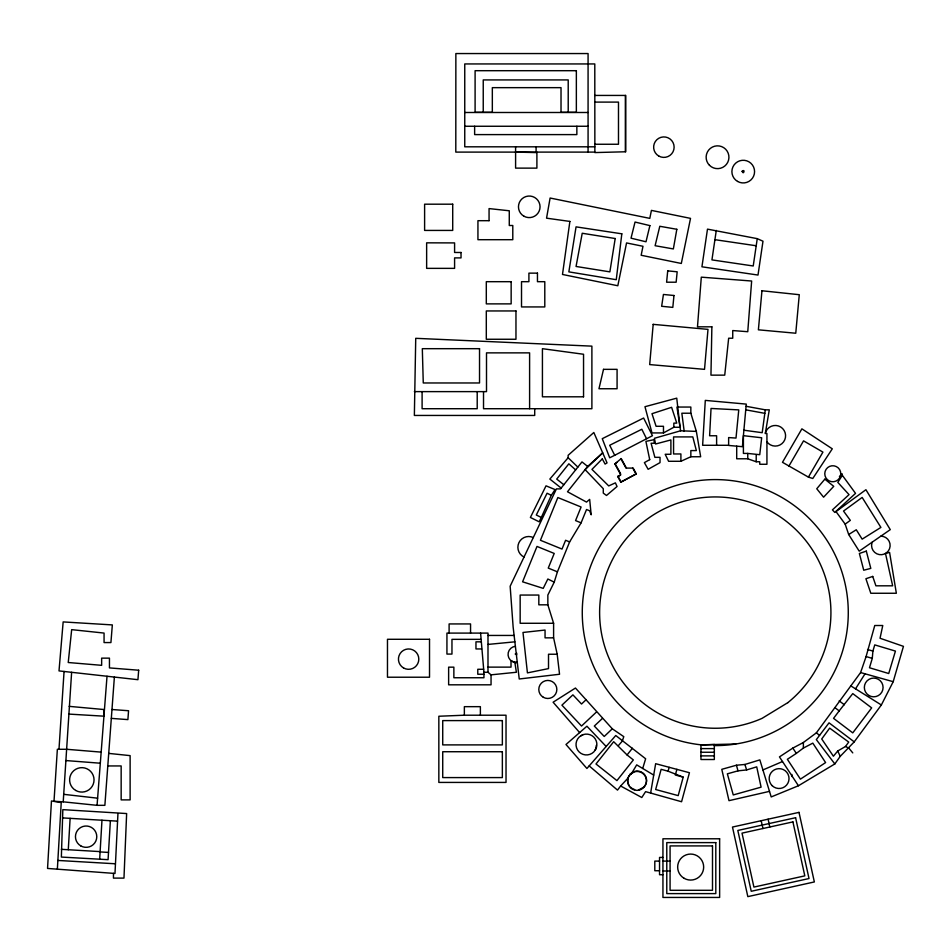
<?xml version="1.0" encoding="UTF-8"?>
<svg xmlns="http://www.w3.org/2000/svg" width="951" height="951" viewBox="0 0 951 951"><rect width="100%" height="100%" fill="white"/><g stroke="black" fill="none" stroke-linecap="round" stroke-linejoin="round"><path stroke-width="1.43" d="M534.712 408.716L534.712 415.444L414.363 415.444L415.73 338.318L591.891 346.14L591.891 408.716L483.524 408.716L483.524 391.622M110.375 820.713L108.081 859.668L61.363 857.065L62.837 809.634L126.638 813.557L123.975 878.106L113.454 878.106L113.454 873.351M58.986 749.281L64.062 671.465M57.369 869.012L61.233 802.608L51.461 800.956L47.55 868.441L114.988 873.47L117.948 813.557M71.622 672.309L63.218 801.836L97.061 805.331L104.872 805.331L114.382 677.076M68.282 849.742L70.124 818.347M99.677 859.181L101.971 820.226M628.587 776.789L629.182 775.588M97.061 805.331L107.023 676.256M872.281 658.389L872.899 651.09L874.754 644.897L895.438 651.09L888.721 673.522L869.476 667.757L872.281 658.389L866.099 656.547L874.754 625.508L882.766 625.508L880.044 638.252L903.45 646.347L893.203 681.689L881.351 704.976L854.224 741.863L840.256 756.318L834.823 763.938L798.436 785.752L771.202 796.938L759.849 759.885L744.918 764.461L736.431 765.222L721.785 769.323L728.989 800.671L769.49 791.363M736.704 446.162L736.704 458.786L747.759 458.786L756.211 461.758L759.742 461.758L759.742 464.266L766.934 464.266L766.934 433.525L765.305 433.525L769.288 409.833L765.305 409.833L762.191 432.693L743.908 430.209M716.281 230.427L711.942 259.896L753.228 265.983L757.258 238.653L707.485 229.132L701.933 266.803L758.006 275.053L762.987 241.209L757.258 238.653M650.627 793.051L655.655 763.689L689.439 772.723L681.57 801.741L645.598 791.648L641.794 797.509L620.634 786.002L617.508 790.103L589.18 765.912M668.077 771.202L661.135 769.323L655.655 789.52L678.194 795.618L683.198 777.145L668.077 771.202L669.124 767.338M676.886 769.323L675.341 775.017L683.198 777.145M642.71 768.479L645.634 758.767L615.761 735.515L586.922 768.479L565.988 744.502L586.922 726.219L606.167 746.476M587.659 466.418L581.976 461.901L560.508 488.885L556.43 488.885L510.152 586.22L513.136 627.089L519.234 678.99L559.545 674.259L557.191 654.24L553.601 637.848L553.601 623.274L547.847 604.824L547.847 595.053L554.219 582.155L557.429 571.824L569.625 541.915L581.097 522.848L586.529 509.522L589.668 510.794L591.177 514.812L589.668 499.37L586.529 502.092L567.497 491.762L587.659 466.418L602.696 452.854L593.828 432.503L568.139 455.291L568.139 457.74L549.844 479.066L561.161 488.065M798.436 785.752L779.451 756.889L792.837 748.08L803.369 742.505L816.338 732.876L860.596 672.571L866.099 656.547M765.365 433.169L766.054 431.172A10.318 10.318 0 0 1 780.676 426.987A10.318 10.318 0 0 1 783.565 441.918A10.318 10.318 0 0 1 768.444 443.499L766.934 441.763M595.053 750.291L595.908 748.223A10.77 10.77 0 0 0 596.265 745.441M628.98 775.85L627.862 778.453A9.486 9.486 0 0 0 637.015 790.388C643.031 790.507 647.845 784.23 646.181 778.453A9.486 9.486 0 0 0 634.567 771.748L630.323 774.209M872.281 542.106L871.889 543.045A9.284 9.284 0 0 0 879.247 554.588A9.284 9.284 0 0 0 890.1 546.254A9.284 9.284 0 0 0 880.852 536.162M541.297 517.463L551.33 495.328L555.051 489.587L546.029 485.83L530.396 517.463L539.158 521.802L541.297 517.463L536.305 515.002L547.075 493.224L551.33 495.328M628.48 776.967L628.98 775.957M788.938 466.049L803.547 440.86L822.924 452.105L808.409 477.117L782.483 462.305L801.895 428.842L832.291 448.824L812.796 478.484L808.409 477.117M630.204 774.245L629.883 774.78L632.403 772.414A9.344 9.344 0 0 1 643.708 787.155L638.299 790.222L639.512 789.58M855.531 688.833L865.03 673.807M845.475 746.511L848.72 742.077L829.664 728.133L821.723 738.975L833.409 756.223L837.724 750.993L845.475 746.511L848.791 748.08L852.774 752.895M839.186 710.884L833.552 718.35L852.762 732.876L871.663 707.889L852.762 693.6L839.186 710.884L835.24 707.889M628.813 776.171L631.381 773.211M627.078 754.951L613.68 741.709L595.992 763.986L616.937 780.605L633.354 759.932L627.078 754.951L632.391 748.259M618.269 745.727L622.251 741.186L623.785 736.656L612.301 728.799L575.45 688.037L553.102 702.218L579.635 732.591M620.634 786.002L628.029 778.049M612.301 728.799L604.23 736.466L594.316 726.041L602.435 718.421M839.412 476.594L842.277 473.883M586.268 699.567L581.525 704.025L572.906 694.848L561.922 705.155L581.525 726.041L596.443 712.037M620.801 458.572L626.02 468.094L633.152 468.094L636.326 473.871L620.801 482.157L617.698 476.499L620.801 474.799L614.857 463.969L621.205 458.572L626.424 468.094M614.857 463.969L617.247 462.174M516.88 654.704L515.216 654.015L516.88 653.325M796.332 753.394L803.369 748.08L812.808 743.135L825.599 762.583L800.421 779.142L787.369 759.29L796.332 753.394L792.837 748.08M845.166 524.132L850.325 520.363L843.513 511.056L862.153 497.432L880.899 527.413L862.153 539.146L856.28 529.766L848.684 534.521L859.205 551.164L890.279 529.636L865.921 489.717L836 511.579L845.166 524.132L848.684 534.521M663.477 432.931L673.831 427.261L680.048 427.261L676.755 398.16L644.968 406.707L651.982 432.931L663.477 432.931L663.477 426.286L656.083 426.286L651.982 413.697L671.608 407.313L676.755 423.124L673.831 423.124L673.831 427.261M617.698 476.499L620.171 475.369M620.801 482.157L636.326 473.871M614.703 455.291L652.445 435.713L643.625 418.036L602.268 438.673L609.698 457.788L614.703 455.291L609.698 445.27L641.818 429.258L646.514 438.673M630.014 774.554L631.844 773.044L636.695 764.866L653.706 775.077M680.595 430.791L654.407 438.292L655.572 443.998L670.895 439.944L670.895 454.269L665.189 454.269L668.612 461.283L680.904 461.283L690.842 456.753L700.661 456.753L696.358 431.397L690.842 413.221L690.842 407.052L676.934 407.052L680.595 430.791L696.358 431.397M762.928 769.941L782.507 761.537M580.823 735.824L582.713 735.04M746.606 769.941L756.723 766.851L761.097 787.155L733.257 794.941L727.349 773.829L738 770.845L746.606 769.941L744.918 764.461M487.994 667.127L511.02 667.127L511.02 660.683L514.86 662.419L517.296 662.419M480.6 633.093L483.928 672.262L487.994 672.262L491.049 674.841L516.393 672.262L514.86 662.419M487.994 644.421L514.871 641.83M464.361 715.211L438.839 716.246L438.839 782.423L506.027 782.423L506.027 715.211L464.361 715.211L464.361 706.664L480.374 706.664L480.374 715.211M594.791 95.433L625.746 95.433L625.746 151.768L594.862 152.576L594.791 63.943L464.754 63.943L464.754 146.811L594.791 146.811M735.765 744.015L701.053 744.835A133.009 133.009 0 0 1 605.347 537.707A133.009 133.009 0 0 1 833.135 550.962A133.009 133.009 0 0 1 714.058 745.596M594.791 102.102L618.483 102.102L618.483 144.255L594.791 144.255M464.754 112.491L588.075 112.491M464.754 126.257L588.075 126.257M594.862 152.101L455.802 152.101L455.862 53.553L588.075 53.553L588.075 152.101M414.363 391.622L486.508 391.622L486.508 352.869L529.6 352.869L529.6 408.716M690.842 413.221L681.843 413.221L684.209 431.397M728.632 445.282L702.634 445.282L705.297 400.395L746.262 404.104L742.41 446.685L728.632 445.437L728.632 437.567L736.003 438.066L738.761 409.893L711.039 408.454L709.612 435.76L716.614 435.76L716.614 445.282M747.759 453.425L743.409 453.425L743.409 435.677L761.68 437.769L759.742 454.697L747.759 453.425L747.759 458.786M547.847 604.824L538.825 604.824L538.825 595.053L520.161 595.053L520.161 623.274L553.601 623.274M487.994 635.446L514.122 635.446M553.601 637.848L545.054 637.848L545.054 630.049L522.991 632.463L527.425 672.88L548.513 668.601L548.513 654.24L557.191 654.24M480.6 639.345L451.963 639.345L451.963 654.074L446.934 654.074L446.934 633.093L487.994 633.093L487.994 672.262M480.849 641.83L475.964 641.83L475.964 648.951L481.575 648.951M483.619 669.278L477.782 669.278L477.782 674.235L483.928 674.235M700.958 748.615L714.332 748.615M700.958 752.253L714.332 752.253M700.958 755.879L714.332 755.879M107.784 765.947L121.157 765.947L121.157 799.886L130.121 799.886L130.121 755.629L108.723 753.394M662.942 857.433L659.542 857.433L659.542 874.73L662.942 874.73M659.542 861.095L654.799 861.095L654.799 870.736L659.542 870.736M662.942 861.095L670.075 861.095M662.942 870.997L670.075 870.997M515.597 152.101L536.091 152.576L536.091 146.811M62.837 817.919L117.508 821.141M61.363 849.326L100.117 851.609M100.105 851.93L108.509 852.429M57.868 860.441L114.988 863.758M68.686 714.082L103.944 716.174L103.707 709.505L69.15 706.355M63.218 801.836L54.005 801.241L57.357 749.281L66.606 749.281L101.175 752.122M111.968 709.505L128.551 710.742L127.898 719.61L111.315 718.374M65.881 760.562L100.319 763.213M63.705 794.335L97.62 798.186M714.914 239.676L756.211 245.762M746.071 406.291L765.305 409.833M745.75 409.833L764.83 413.34M860.596 672.571L893.203 681.689M867.562 649.497L872.899 651.09M581.097 522.848L575.569 520.589L581.097 507.014L557.845 497.539L540.43 540.275L562.017 549.072L565.595 540.275L569.625 541.915M557.429 571.824L548.251 568.092L554.219 553.446L537.006 546.433L522.586 581.81L543.223 588.372L547.847 579.004L554.219 582.155M850.61 685.766L881.351 704.976M839.186 700.863L844.333 704.762M854.224 741.863L829.046 722.831L816.338 739.628L834.823 763.938M816.338 732.876L819.596 735.337M563.824 484.725L556.715 479.066L568.841 463.826L575.617 469.889M568.139 457.74L577.839 467.084M632.748 468.094L635.91 473.871M615.273 463.969L620.539 473.598M618.102 476.499L621.205 482.157M837.724 750.993L840.256 756.318M736.431 765.222L738 770.845M768.099 819.191L769.823 827.001M761.192 820.713L762.928 828.523M803.369 742.505L803.369 748.08M791.886 774.435L791.886 776.539M756.211 454.697L756.211 461.758M690.842 456.753L690.842 450.584L696.358 450.584L692.803 436.913L673.57 436.913L673.57 453.96L680.904 453.96L680.904 461.283M625.342 95.433L625.342 151.768M576.853 126.257L576.853 134.602L474.632 134.602L474.632 126.257M568.211 112.301L568.211 79.92L483.239 79.92L483.239 112.301M536.899 152.101L536.899 168.125L515.597 168.125L515.597 146.811M491.049 674.841L491.049 684.815L448.634 684.815L448.634 667.162L453.865 667.162L453.865 677.754L483.928 677.754L483.928 672.262M477.212 391.622L477.212 408.716L422.101 408.716L422.101 391.622M470.555 633.093L470.555 623.939L449.11 623.939L449.11 633.093M524.037 557.036A10.782 10.782 0 0 1 518.925 542.664A10.782 10.782 0 0 1 533.297 537.553M516.975 662.49A8.131 8.131 0 0 1 508.096 655.191A8.131 8.131 0 0 1 515.394 646.311M634.686 789.568A9.344 9.344 0 0 1 630.501 787.143M629.015 785.205A9.344 9.344 0 0 1 628.076 778.12M711.871 326.823L710.956 375.146L724.733 375.146L728.656 338.223L732.734 338.223L732.734 330.556L747.759 331.709L751.647 281.021L701.303 277.157L697.487 326.823L711.871 326.823M138.68 670.217L137.931 679.692L59.01 670.907L63.158 621.918L112.337 624.914L110.922 642.567L104.063 642.567L104.063 633.069L71.67 629.645L68.234 662.514L101.65 665.331L101.65 658.14L109.448 658.14L109.448 667.911L138.68 670.217M653.182 324.362L649.688 364.59L704.525 369.345L707.996 329.367L653.182 324.362M761.953 290.756L758.387 329.819L795.761 333.23L799.28 294.703L761.953 290.756M673.974 295.499L672.809 307.387L661.658 306.293L663.429 294.465L673.974 295.499M667.721 270.869L666.603 282.209L676.149 282.209L677.171 271.796L667.721 270.869M621.823 233.815L616.26 279.701L568.853 271.867L576.056 226.861L621.823 233.815M742.125 171.311C743.527 175.709 745.548 168.196 742.125 171.311M569.875 221.428L562.493 274.459L617.817 285.752L626.554 242.933L642.983 246.285L641.152 255.26L681.32 263.463L690.521 218.373L651.423 210.397L649.795 218.373L550.106 198.022L546.552 218.171L569.875 221.428M615.202 238.523L609.864 271.867L576.056 266.458L582.226 233.257L615.202 238.523M840.779 473.978L840.458 476.035A8.012 8.012 0 0 1 827.453 479.732A8.012 8.012 0 0 1 829.605 466.394A8.012 8.012 0 0 1 840.779 473.978M676.827 229.286L673.356 248.936L655.108 245.715L659.792 226.279L676.827 229.286M603.516 369.345L598.964 388.745L617.08 388.745L617.08 369.345L603.516 369.345M649.89 225.613L646.002 241.78L631.024 238.178L635.042 222.047L649.89 225.613M842.348 475.334L837.795 482.371L849.041 494.627L832.434 509.867L834.776 512.411L855.531 493.367L842.348 475.334M595.469 749.745L593.816 751.896A10.413 10.413 0 0 1 579.076 751.896A10.413 10.413 0 0 1 579.076 737.168L581.239 735.503A10.413 10.413 0 0 1 595.469 749.745M824.85 479.161L816.754 488.755L823.59 497.195L833.742 486.341L824.85 479.161M602.292 458.893L591.95 469.39L608.723 485.913L615.392 482.858L617.056 486.496L606.512 495.471L603.279 493.117L603.279 488.683L585.103 469.628L602.696 452.854L607.047 462.887L605.098 464.088L602.292 458.893M787.832 702.646L762.06 718.362A115.653 115.653 0 0 1 599.641 610.292A115.653 115.653 0 0 1 766.221 508.761A115.653 115.653 0 0 1 787.832 702.646M649.711 459.642L644.386 462.626L648.13 469.307L660.03 462.626L660.03 457.336L654.87 457.336L651.078 443.249L654.193 443.249L654.086 439.671L645.907 441.371L649.711 459.642M866.313 551.116L859.371 553.482L863.734 570.231L870.807 568.389L866.313 551.116M872.733 576.425L865.909 578.731L870.807 593.258L896.353 593.258L889.589 552.412L885.5 553.482L892.656 585.816L875.895 585.816L872.733 576.425M799.006 812.368L732.484 827.049L747.831 896.627L814.353 881.946L799.006 812.368M795.595 817.717L737.821 830.461L751.242 891.277L809.016 878.534L795.595 817.717M792.92 821.902L742.018 833.135L753.917 887.081L804.819 875.859L792.92 821.902M714.332 744.526L700.958 744.99L700.958 759.516L714.332 759.516L714.332 744.526M576.354 70.695L475.096 70.695L475.096 112.301L492.333 112.301L492.333 87.658L561.019 87.658L561.019 112.301L576.354 112.301L576.354 70.695M452.712 204.192L424.61 204.192L424.61 230.427L452.712 230.427L452.712 204.192M489.064 220.691L477.937 220.691L477.937 239.7L512.791 239.7L512.791 225.506L509.272 225.506L509.272 210.777L489.064 208.59L489.064 220.691M461.033 252.479L454.59 252.479L454.59 242.909L426.642 242.838L426.642 268.36L454.59 268.36L454.59 257.899L461.033 257.899L461.033 252.479M537.458 273.139L528.911 273.139L528.911 281.686L521.517 281.686L521.517 306.935L544.792 306.935L544.792 281.686L537.458 281.686L537.458 273.139M511.151 281.686L486.306 281.686L486.306 303.88L511.151 303.88L511.151 281.686M515.965 310.953L486.306 310.953L486.306 339.257L515.965 339.257L515.965 310.953M479.53 348.684L422.315 348.684L423.266 382.968L479.53 382.968L479.53 348.684M583.545 396.805L542.427 396.805L542.427 348.684L583.545 354.259L583.545 396.805M429.519 639.286L387.473 639.286L387.473 677.219L429.519 677.219L429.519 639.286M502.354 720.596L442.726 720.596L442.726 744.895L502.354 744.895L502.354 720.596M502.354 751.73L442.726 751.73L442.726 777.585L502.354 777.585L502.354 751.73M719.634 838.782L662.942 838.782L662.942 897.447L719.634 897.447L719.634 838.782M715.806 842.61L666.782 842.61L666.782 893.607L715.806 893.607L715.806 842.61M712.501 845.914L670.075 845.914L670.075 890.302L712.501 890.302L712.501 845.914M543.306 697.273A9.023 9.023 0 0 0 556.846 689.463A9.023 9.023 0 0 0 543.306 681.641A9.023 9.023 0 0 0 543.306 697.273M75.711 790.447A12.22 12.22 0 0 0 94.042 779.868A12.22 12.22 0 0 0 75.711 769.288A12.22 12.22 0 0 0 75.711 790.447M80.787 845.903A10.651 10.651 0 0 0 96.776 836.666A10.651 10.651 0 0 0 80.787 827.441A10.651 10.651 0 0 0 80.787 845.903M403.533 667.947A10.176 10.176 0 0 0 418.809 659.138A10.176 10.176 0 0 0 403.533 650.318A10.176 10.176 0 0 0 403.533 667.947M737.572 181.427A11.329 11.329 0 0 0 754.571 171.608A11.329 11.329 0 0 0 737.572 161.789A11.329 11.329 0 0 0 737.572 181.427M709.47 165.296A11.4 11.4 0 0 0 728.549 160.184A11.4 11.4 0 0 0 714.581 146.228A11.4 11.4 0 0 0 709.47 165.296M658.758 156.035A10.247 10.247 0 0 0 674.128 147.155A10.247 10.247 0 0 0 658.758 138.287A10.247 10.247 0 0 0 658.758 156.035M523.858 216.162A10.794 10.794 0 0 0 540.049 206.819A10.794 10.794 0 0 0 523.858 197.475A10.794 10.794 0 0 0 523.858 216.162M869.024 695.561A9.367 9.367 0 0 0 883.075 687.454A9.367 9.367 0 0 0 869.024 679.335A9.367 9.367 0 0 0 869.024 695.561M772.081 785.597A9.926 9.926 0 0 0 788.688 781.14A9.926 9.926 0 0 0 776.527 768.979A9.926 9.926 0 0 0 772.081 785.597M684.161 878.332A13.005 13.005 0 0 0 703.669 867.074A13.005 13.005 0 0 0 684.161 855.805A13.005 13.005 0 0 0 684.161 878.332"/></g></svg>
